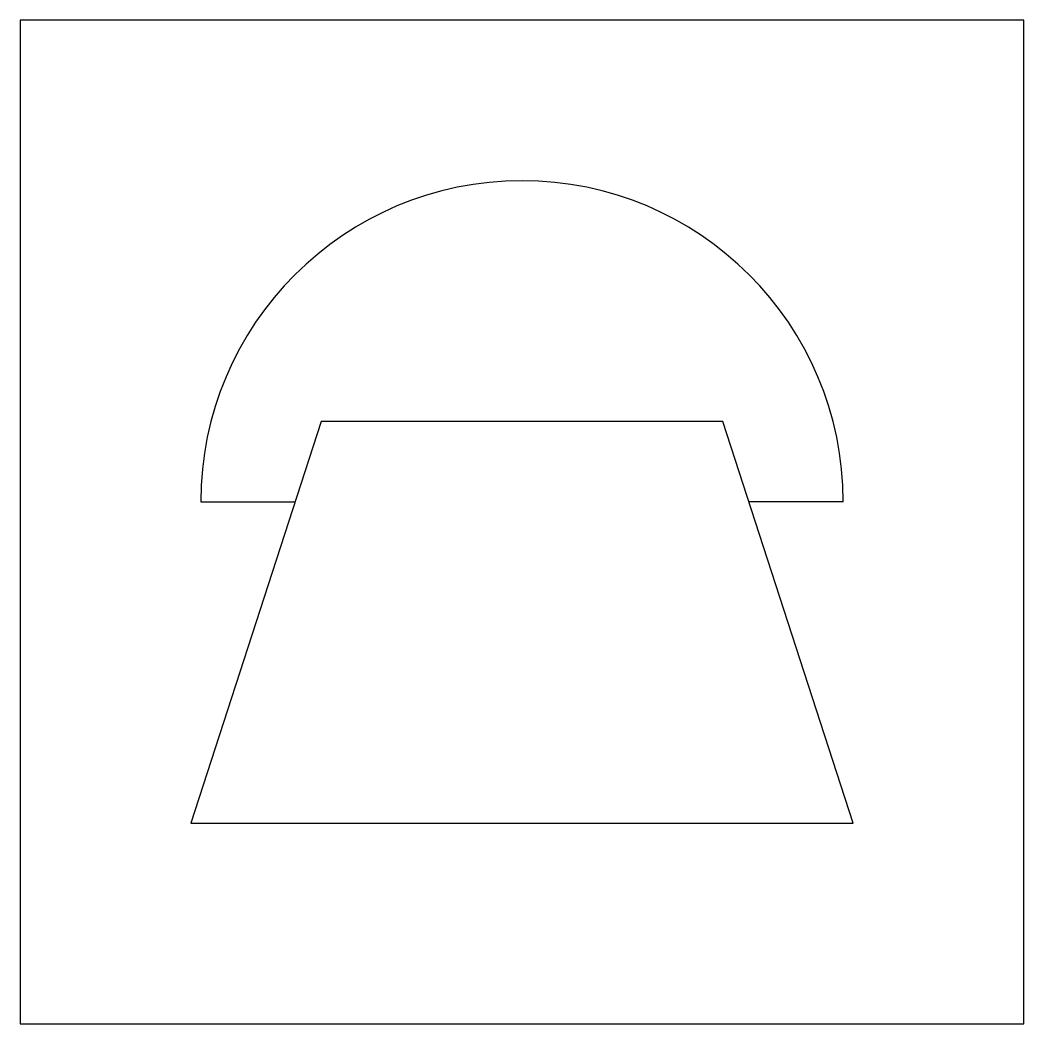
# Model space of a CAD drawing. Header units: millimetres. Extents: x -2 to 2, y 0 to 4.
import ezdxf

# ---------------------------------------------------------------- set-up
doc = ezdxf.new("R2010")
doc.units = ezdxf.units.MM
doc.header["$LTSCALE"] = 1000
doc.header["$PDMODE"] = 1
doc.header["$PDSIZE"] = 1

msp = doc.modelspace()

# ---------------------------------------------------------------- linework, layer by layer
at = {"color": 6}
for p, q in [((-0.8, 2.4), (-1.32, 0.8)), ((0.8, 2.4), (-0.8, 2.4)), ((1.32, 0.8), (0.8, 2.4)), ((-1.28, 2.08), (-0.904, 2.08)), ((1.28, 2.08), (0.904, 2.08)), ((-1.32, 0.8), (1.32, 0.8))]:
    msp.add_line(p, q, dxfattribs=at)
msp.add_lwpolyline([(-2, 0), (2, 0), (2, 4), (-2, 4)], close=True)
msp.add_arc((0, 2.08), 1.28, 0, 180, dxfattribs=at)
at = {"layer": 'Defpoints'}
for p in [(0, 4), (-2, 2), (2, 2), (0, 0)]:
    msp.add_point(p, dxfattribs=at)

doc.saveas('drawing.dxf')
